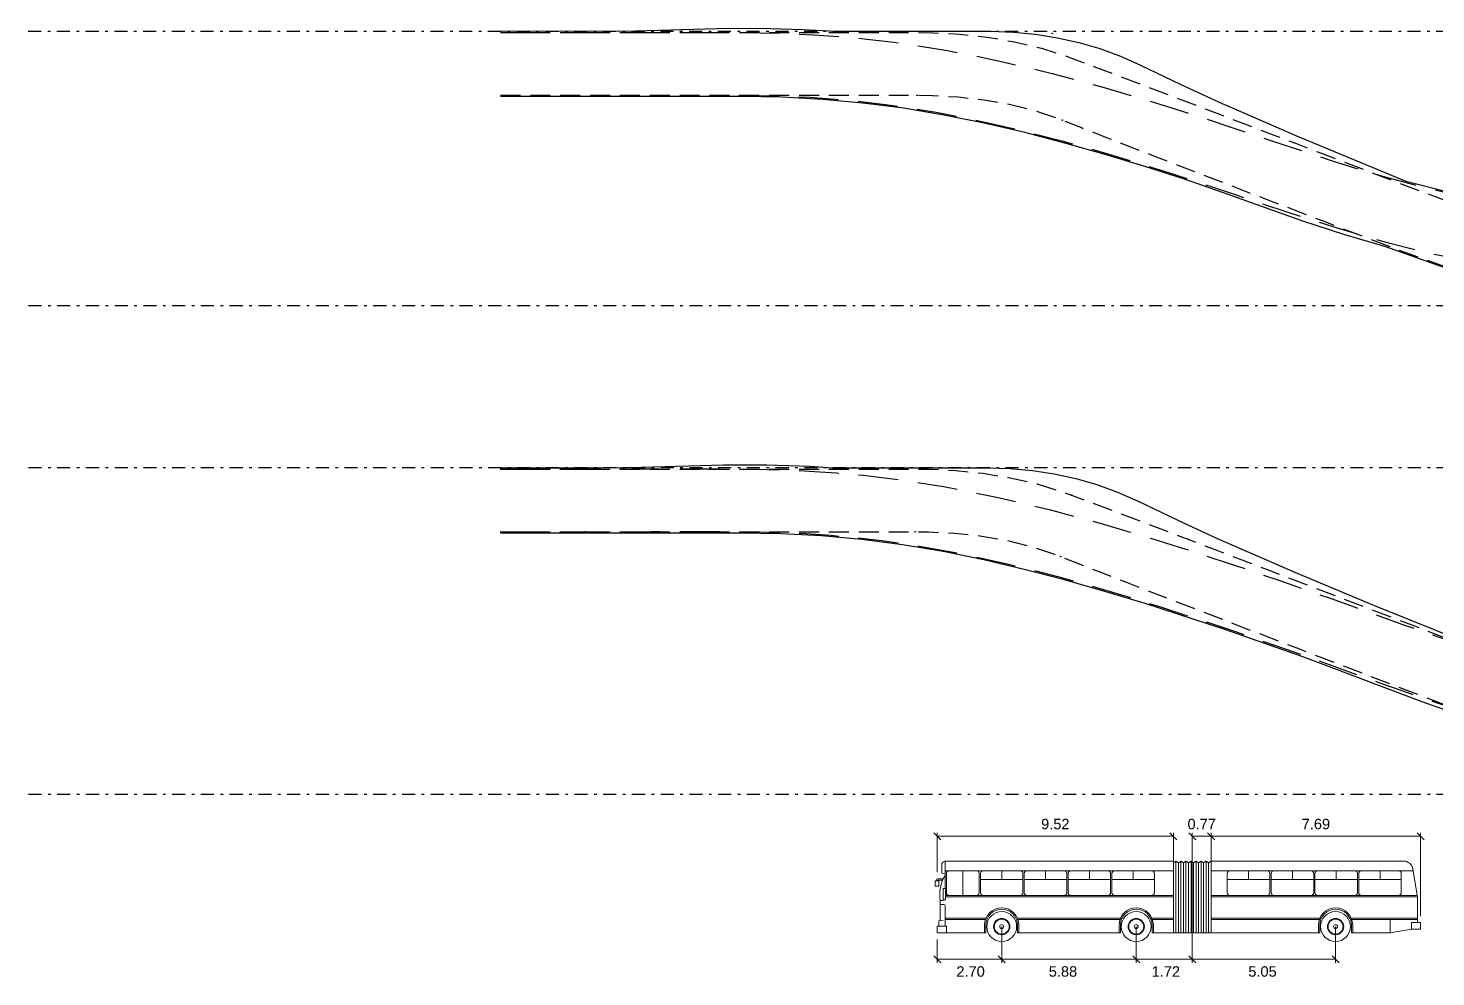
# Model space of a CAD drawing. Header units: metres. Extents: x -109 to 324, y 7 to 108.
# Drawn here: x 5 to 58.9, y 6.6 to 42.9 of the extents above; entities that cross this region are included whole.
import ezdxf
from ezdxf.enums import TextEntityAlignment as Align

# ---------------------------------------------------------------- set-up
doc = ezdxf.new("R2010")
doc.units = ezdxf.units.M
for name, pattern in [('DASHDOT', [1, 0.5, -0.25, 0, -0.25]), ('DASHED', [0.75, 0.5, -0.25]), ('DASHEDX2', [1.5, 1, -0.5])]:
    doc.linetypes.add(name, pattern=pattern)
doc.layers.add('ATVEHICLE', color=7, linetype='Continuous')
doc.layers.add('vej', color=7, linetype='DASHDOT')
doc.layers.add('TV_-_INF_Signaturforklaring', color=7, linetype='Continuous', lineweight=5)
doc.styles.get("Standard").update_dxf_attribs({"font": 'arial.ttf'})

# ---------------------------------------------------------------- blocks, each defined once
blk = doc.blocks.new('*U218')
at = {"color": 3, "linetype": 'Continuous', "ltscale": 1.524}
blk.add_circle((0, 0), 0.0127, dxfattribs=at)
blk = doc.blocks.new('*U219')
at = {"color": 3, "linetype": 'Continuous', "ltscale": 1.524}
blk.add_circle((0, 0), 0.0127, dxfattribs=at)
blk = doc.blocks.new('*U256')
at = {"color": 2, "linetype": 'Continuous', "ltscale": 1.524}
blk.add_circle((0, 0), 0.0127, dxfattribs=at)
blk = doc.blocks.new('*U257')
at = {"color": 2, "linetype": 'Continuous', "ltscale": 1.524}
blk.add_circle((0, 0), 0.0127, dxfattribs=at)
blk = doc.blocks.new('*U258')
at = {"color": 2, "linetype": 'Continuous', "ltscale": 1.524}
blk.add_circle((0, 0), 0.0127, dxfattribs=at)
blk = doc.blocks.new('*U259')
at = {"color": 2, "linetype": 'Continuous', "ltscale": 1.524}
blk.add_circle((0, 0), 0.0127, dxfattribs=at)
blk = doc.blocks.new('*U260')
at = {"color": 2, "linetype": 'Continuous', "ltscale": 1.524}
blk.add_circle((0, 0), 0.0127, dxfattribs=at)
blk = doc.blocks.new('*U261')
at = {"color": 2, "linetype": 'Continuous', "ltscale": 1.524}
blk.add_circle((0, 0), 0.0127, dxfattribs=at)
blk = doc.blocks.new('*U262')
at = {"color": 2, "linetype": 'Continuous', "ltscale": 1.524}
blk.add_circle((0, 0), 0.0127, dxfattribs=at)
blk = doc.blocks.new('*U263')
at = {"color": 2, "linetype": 'Continuous', "ltscale": 1.524}
blk.add_circle((0, 0), 0.0127, dxfattribs=at)
blk = doc.blocks.new('*U264')
at = {"color": 2, "linetype": 'Continuous', "ltscale": 1.524}
blk.add_circle((0, 0), 0.0127, dxfattribs=at)
blk = doc.blocks.new('*U265')
at = {"color": 2, "linetype": 'Continuous', "ltscale": 1.524}
blk.add_circle((0, 0), 0.0127, dxfattribs=at)
blk = doc.blocks.new('*U266')
at = {"color": 2, "linetype": 'Continuous', "ltscale": 1.524}
blk.add_circle((0, 0), 0.0127, dxfattribs=at)
blk = doc.blocks.new('*U267')
at = {"color": 2, "linetype": 'Continuous', "ltscale": 1.524}
blk.add_circle((0, 0), 0.0127, dxfattribs=at)
blk = doc.blocks.new('*U268')
at = {"color": 2, "linetype": 'Continuous', "ltscale": 1.524}
blk.add_circle((0, 0), 0.0127, dxfattribs=at)
blk = doc.blocks.new('*U269')
at = {"color": 2, "linetype": 'Continuous', "ltscale": 1.524}
blk.add_circle((0, 0), 0.0127, dxfattribs=at)
blk = doc.blocks.new('*U270')
at = {"color": 2, "linetype": 'Continuous', "ltscale": 1.524}
blk.add_circle((0, 0), 0.0127, dxfattribs=at)
blk = doc.blocks.new('*U271')
at = {"color": 2, "linetype": 'Continuous', "ltscale": 1.524}
blk.add_circle((0, 0), 0.0127, dxfattribs=at)
blk = doc.blocks.new('new block')
at = {"layer": 'TV_-_INF_Signaturforklaring'}
for p, q in [((189.03, 29.955), (189.3, 29.685)), ((189.165, 28.442), (189.165, 29.955)), ((198.201, 29.82), (189.165, 29.82)), ((198.066, 29.955), (198.336, 29.685)), ((198.201, 28.874), (198.201, 29.955)), ((198.79, 29.955), (199.06, 29.685)), ((198.925, 29.955), (198.925, 24.981)), ((207.665, 29.82), (198.925, 29.82)), ((199.514, 29.955), (199.784, 29.685)), ((199.649, 28.874), (199.649, 29.955)), ((207.53, 29.955), (207.8, 29.685)), ((207.665, 26.767), (207.665, 29.955)), ((189.339, 28.426), (189.339, 28.774)), ((189.465, 27.82), (189.465, 28.874)), ((198.201, 28.874), (189.47, 28.874)), ((198.201, 28.807), (198.298, 28.874)), ((198.201, 26.121), (198.201, 28.874)), ((198.298, 28.874), (198.394, 28.807)), ((198.298, 26.121), (198.298, 28.874)), ((198.394, 28.807), (198.491, 28.874)), ((198.394, 26.121), (198.394, 28.807)), ((198.491, 28.874), (198.587, 28.807)), ((198.491, 26.121), (198.491, 28.874)), ((198.587, 28.807), (198.684, 28.874)), ((198.587, 26.121), (198.587, 28.807)), ((198.684, 28.874), (198.78, 28.807)), ((198.684, 26.121), (198.684, 28.874)), ((198.78, 28.807), (198.877, 28.874)), ((198.78, 26.121), (198.78, 28.807)), ((198.877, 28.874), (198.973, 28.807)), ((198.877, 26.121), (198.877, 28.874)), ((198.973, 28.807), (199.07, 28.874)), ((198.973, 26.121), (198.973, 28.807)), ((199.07, 28.874), (199.166, 28.807)), ((199.07, 26.121), (199.07, 28.874)), ((199.166, 28.807), (199.263, 28.874)), ((199.166, 26.121), (199.166, 28.807)), ((199.263, 28.874), (199.359, 28.807)), ((199.263, 26.121), (199.263, 28.874)), ((199.359, 28.807), (199.456, 28.874)), ((199.359, 26.121), (199.359, 28.807)), ((199.456, 28.874), (199.552, 28.807)), ((199.456, 26.121), (199.456, 28.874)), ((199.552, 28.807), (199.649, 28.874)), ((199.552, 26.121), (199.552, 28.807)), ((207.001, 28.874), (199.649, 28.874)), ((199.649, 26.121), (199.649, 28.874)), ((207.552, 27.508), (207.371, 28.562)), ((189.08, 27.917), (189.08, 28.111)), ((189.08, 28.111), (189.222, 28.111)), ((189.128, 28.111), (189.128, 28.133)), ((189.173, 28.111), (189.173, 28.133)), ((189.392, 28.19), (189.185, 28.19)), ((189.371, 28.145), (189.185, 28.145)), ((189.222, 28.111), (189.222, 27.917)), ((189.465, 28.387), (189.362, 28.401)), ((198.201, 28.499), (189.465, 28.499)), ((189.515, 28.396), (189.515, 27.661)), ((190.141, 28.499), (190.141, 27.559)), ((190.768, 28.396), (190.768, 27.661)), ((190.818, 27.661), (190.818, 28.396)), ((190.818, 28.17), (192.445, 28.17)), ((191.631, 28.17), (191.631, 28.499)), ((192.445, 28.396), (192.445, 27.661)), ((192.495, 27.661), (192.495, 28.396)), ((192.495, 28.17), (194.122, 28.17)), ((193.309, 28.17), (193.309, 28.499)), ((194.122, 28.396), (194.122, 27.661)), ((194.172, 27.661), (194.172, 28.396)), ((194.172, 28.17), (195.799, 28.17)), ((194.986, 28.17), (194.986, 28.499)), ((195.799, 28.396), (195.799, 27.661)), ((195.849, 27.661), (195.849, 28.396)), ((195.849, 28.17), (197.477, 28.17)), ((196.663, 28.17), (196.663, 28.499)), ((197.477, 28.396), (197.477, 27.661)), ((207.382, 28.499), (199.649, 28.499)), ((200.267, 27.661), (200.267, 28.396)), ((200.267, 28.17), (201.894, 28.17)), ((201.081, 28.17), (201.081, 28.499)), ((201.894, 28.396), (201.894, 27.661)), ((201.945, 27.661), (201.945, 28.396)), ((201.945, 28.17), (203.572, 28.17)), ((202.758, 28.17), (202.758, 28.499)), ((203.572, 28.396), (203.572, 27.661)), ((203.622, 27.661), (203.622, 28.396)), ((203.622, 28.17), (205.249, 28.17)), ((204.435, 28.17), (204.435, 28.499)), ((205.249, 28.396), (205.249, 27.661)), ((205.299, 27.661), (205.299, 28.396)), ((205.299, 28.17), (206.926, 28.17)), ((206.113, 28.17), (206.113, 28.499)), ((206.926, 28.396), (206.926, 27.661)), ((189.222, 27.917), (189.08, 27.917)), ((189.475, 27.82), (189.39, 27.82)), ((189.39, 27.82), (189.39, 27.394)), ((189.475, 27.82), (189.475, 27.394)), ((198.201, 27.559), (189.475, 27.559)), ((198.201, 27.509), (189.475, 27.509)), ((207.543, 27.559), (199.649, 27.559)), ((207.543, 27.509), (199.649, 27.509)), ((207.552, 26.517), (207.552, 27.508)), ((189.278, 26.587), (189.278, 27.362)), ((189.278, 27.362), (189.363, 27.362)), ((189.278, 27.213), (189.415, 27.213)), ((189.475, 27.394), (189.39, 27.394)), ((189.465, 26.376), (189.465, 27.163)), ((189.387, 26.599), (189.226, 26.581)), ((189.226, 26.581), (189.226, 26.376)), ((191.032, 26.688), (189.465, 26.688)), ((191.012, 26.638), (189.465, 26.638)), ((190.975, 26.421), (190.975, 26.121)), ((191.025, 26.421), (191.025, 26.121)), ((196.18, 26.688), (192.231, 26.688)), ((192.237, 26.421), (192.237, 26.121)), ((196.16, 26.638), (192.251, 26.638)), ((192.287, 26.421), (192.287, 26.121)), ((196.123, 26.421), (196.123, 26.121)), ((196.173, 26.421), (196.173, 26.121)), ((198.201, 26.688), (197.379, 26.688)), ((197.385, 26.421), (197.385, 26.121)), ((198.201, 26.638), (197.398, 26.638)), ((197.435, 26.421), (197.435, 26.121)), ((203.81, 26.688), (199.649, 26.688)), ((203.79, 26.638), (199.649, 26.638)), ((203.753, 26.421), (203.753, 26.121)), ((203.803, 26.421), (203.803, 26.121)), ((207.552, 26.688), (205.009, 26.688)), ((205.015, 26.421), (205.015, 26.121)), ((207.552, 26.638), (205.029, 26.638)), ((205.065, 26.421), (205.065, 26.121)), ((206.5, 26.121), (206.5, 26.638)), ((207.315, 26.517), (207.315, 26.263)), ((207.315, 26.517), (207.665, 26.517)), ((207.665, 26.263), (207.665, 26.517)), ((189.165, 26.121), (189.165, 26.376)), ((189.515, 26.376), (189.165, 26.376)), ((191.025, 26.121), (189.165, 26.121)), ((189.165, 25.871), (189.165, 24.981)), ((189.515, 26.376), (189.515, 26.121)), ((191.631, 26.365), (191.631, 24.981)), ((196.173, 26.121), (192.237, 26.121)), ((196.779, 26.365), (196.779, 24.981)), ((198.201, 26.121), (197.385, 26.121)), ((203.803, 26.121), (198.201, 26.121)), ((204.409, 26.365), (204.409, 24.981)), ((206.5, 26.121), (205.015, 26.121)), ((206.5, 26.121), (207.315, 26.263)), ((207.315, 26.263), (207.665, 26.263)), ((189.03, 25.251), (189.3, 24.981)), ((189.165, 25.116), (204.409, 25.116)), ((191.496, 25.251), (191.766, 24.981)), ((196.644, 25.251), (196.914, 24.981)), ((198.79, 25.251), (199.06, 24.981)), ((204.274, 25.251), (204.544, 24.981))]:
    blk.add_line(p, q, dxfattribs=at)
for centre, radius in [((191.631, 26.365), 0.572), ((191.631, 26.365), 0.312), ((191.631, 26.365), 0.286), ((191.631, 26.365), 0.0748), ((196.779, 26.365), 0.572), ((196.779, 26.365), 0.312), ((196.779, 26.365), 0.286), ((196.779, 26.365), 0.0748), ((204.409, 26.365), 0.572), ((204.409, 26.365), 0.312), ((204.409, 26.365), 0.286), ((204.409, 26.365), 0.0748)]:
    blk.add_circle(centre, radius, dxfattribs=at)
for centre, radius, start, end in [((189.364, 28.774), 0.025, 129.1008, 180), ((189.507, 28.691), 0.189, 104.5625, 146.8967), ((189.47, 28.799), 0.0751, 90, 98.13), ((207.001, 28.499), 0.375, 9.7277, 90), ((189.185, 28.133), 0.0571, 90, 180), ((189.185, 28.133), 0.012, 90, 180), ((190.635, 27.598), 1.377, 148.1806, 189.8777), ((189.364, 28.426), 0.025, 180, 263.6104), ((189.617, 28.396), 0.102, 90, 180), ((190.666, 28.396), 0.102, 360, 90), ((190.92, 28.396), 0.102, 90, 180), ((192.343, 28.396), 0.102, 360, 90), ((192.597, 28.396), 0.102, 90, 180), ((194.02, 28.396), 0.102, 360, 90), ((194.274, 28.396), 0.102, 90, 180), ((195.697, 28.396), 0.102, 360, 90), ((195.952, 28.396), 0.102, 90, 180), ((197.375, 28.396), 0.102, 360, 90), ((200.369, 28.396), 0.102, 90, 180), ((201.792, 28.396), 0.102, 360, 90), ((202.047, 28.396), 0.102, 90, 180), ((203.47, 28.396), 0.102, 360, 90), ((203.724, 28.396), 0.102, 90, 180), ((205.147, 28.396), 0.102, 360, 90), ((205.401, 28.396), 0.102, 90, 180), ((206.824, 28.396), 0.102, 360, 90), ((189.617, 27.661), 0.102, 180, 270), ((190.666, 27.661), 0.102, 270, 0), ((190.92, 27.661), 0.102, 180, 270), ((192.343, 27.661), 0.102, 270, 0), ((192.597, 27.661), 0.102, 180, 270), ((194.02, 27.661), 0.102, 270, 0), ((194.274, 27.661), 0.102, 180, 270), ((195.697, 27.661), 0.102, 270, 0), ((195.952, 27.661), 0.102, 180, 270), ((197.375, 27.661), 0.102, 270, 0), ((200.369, 27.661), 0.102, 180, 270), ((201.792, 27.661), 0.102, 270, 0), ((202.047, 27.661), 0.102, 180, 270), ((203.47, 27.661), 0.102, 270, 0), ((203.724, 27.661), 0.102, 180, 270), ((205.147, 27.661), 0.102, 270, 0), ((205.401, 27.661), 0.102, 180, 270), ((206.824, 27.661), 0.102, 270, 0), ((189.363, 27.464), 0.102, 270, 316.955), ((189.415, 27.163), 0.0501, 0, 90), ((191.631, 26.421), 0.656, 0, 180), ((191.631, 26.421), 0.606, 0, 180), ((196.779, 26.421), 0.656, 0, 180), ((196.779, 26.421), 0.606, 0, 180), ((204.409, 26.421), 0.656, 0, 180), ((204.409, 26.421), 0.606, 0, 180)]:
    blk.add_arc(centre, radius, start, end, dxfattribs=at)
for s, p in [('9.52', (193.683, 30.09)), ('0.77', (199.287, 30.09)), ('7.69', (203.657, 30.09))]:
    blk.add_text(s, height=0.4, dxfattribs=at).set_placement(p, align=Align.CENTER)
for s, p in [('2.70', (190.44, 24.846)), ('5.88', (193.976, 24.846)), ('1.72', (197.914, 24.846)), ('5.05', (201.613, 24.846))]:
    blk.add_text(s, height=0.4, dxfattribs=at).set_placement(p, align=Align.TOP_CENTER)
blk = doc.blocks.new('S-kurve')
at = {"linetype": 'DASHEDX2', "ltscale": 1.524, "flags": 128}
for points in [[(23.095, 26.038), (23.796, 26.038), (24.813, 26.038), (25.829, 26.038), (26.337, 26.038)], [(23.095, 23.638), (23.796, 23.638), (24.813, 23.638), (25.829, 23.638), (26.337, 23.638)]]:
    blk.add_lwpolyline(points, dxfattribs=at)
at = {"layer": 'ATVEHICLE', "color": 1, "linetype": 'Continuous', "ltscale": 1.524, "flags": 128}
for points in [[(23.106, 42.798), (28.27, 42.814), (31.394, 42.901), (33.032, 42.914), (34.687, 42.867), (35.934, 42.795), (41.879, 42.794), (42.736, 42.761), (43.584, 42.68), (44.42, 42.549), (45.243, 42.366), (46.051, 42.131), (46.84, 41.841), (47.608, 41.496), (49.118, 40.773), (50.616, 40.083), (53.573, 38.787), (57.755, 37.056), (59.279, 36.678)], [(61.771, 32.841), (56.987, 34.544), (55.39, 35.011), (53.819, 35.522), (50.78, 36.615), (49.281, 37.135), (47.769, 37.617), (46.244, 38.079), (44.711, 38.513), (43.17, 38.914), (41.624, 39.275), (40.076, 39.588), (38.527, 39.847), (36.977, 40.047), (35.428, 40.186), (33.877, 40.266), (32.321, 40.295), (23.106, 40.295)], [(23.106, 26.089), (26.955, 26.089), (28.497, 26.113), (31.646, 26.2), (33.294, 26.203), (34.958, 26.142), (35.791, 26.088), (41.754, 26.087), (42.615, 26.058), (43.465, 25.979), (44.304, 25.852), (45.128, 25.672), (45.935, 25.441), (46.724, 25.155), (47.493, 24.814), (49.005, 24.089), (50.515, 23.393), (53.533, 22.071), (56.523, 20.824), (61.282, 18.916)], [(59.908, 16.594), (58.352, 17.135), (53.856, 18.838), (50.834, 19.895), (47.778, 20.889), (46.241, 21.355), (44.699, 21.793), (43.152, 22.196), (41.603, 22.559), (40.05, 22.874), (38.497, 23.135), (36.942, 23.337), (35.387, 23.477), (33.831, 23.559), (32.269, 23.588), (23.106, 23.588)]]:
    blk.add_lwpolyline(points, dxfattribs=at)
at = {"layer": 'ATVEHICLE', "color": 2, "linetype": 'DASHEDX2', "ltscale": 1.524, "flags": 128}
for points in [[(23.106, 42.744), (27.009, 42.745), (28.022, 42.746), (29.032, 42.749), (30.04, 42.752), (31.045, 42.754), (32.045, 42.75), (32.244, 42.749), (33.047, 42.739), (34.061, 42.711), (35.082, 42.663), (36.106, 42.592), (37.131, 42.495), (38.155, 42.373), (39.177, 42.226), (40.196, 42.056), (41.21, 41.864), (42.22, 41.652), (43.225, 41.422), (44.225, 41.175), (45.22, 40.914), (46.212, 40.639), (47.199, 40.352), (48.182, 40.054), (49.161, 39.747), (50.134, 39.434), (51.101, 39.115), (52.063, 38.794), (53.017, 38.475), (53.963, 38.16), (54.901, 37.853), (55.838, 37.557), (56.778, 37.276), (57.722, 37.013), (58.672, 36.771), (59.628, 36.548), (60.59, 36.346), (61.559, 36.163), (62.533, 35.999), (63.514, 35.852), (64.499, 35.721), (65.489, 35.605), (66.482, 35.503), (67.48, 35.413), (68.48, 35.334), (69.482, 35.265), (70.487, 35.205), (71.493, 35.153), (72.501, 35.107), (73.511, 35.067), (74.522, 35.033), (75.533, 35.004), (76.546, 34.978), (77.559, 34.956), (78.573, 34.937), (79.587, 34.921), (80.602, 34.907), (81.617, 34.895), (82.633, 34.884), (89.064, 34.828)], [(32.226, 40.349), (33.005, 40.339), (33.976, 40.313), (34.945, 40.267), (35.912, 40.199), (36.879, 40.108), (37.846, 39.993), (38.812, 39.854), (39.777, 39.693), (40.742, 39.51), (41.707, 39.308), (42.671, 39.087), (43.633, 38.849), (44.595, 38.597), (45.557, 38.33), (46.517, 38.051), (47.476, 37.76), (48.434, 37.46), (49.39, 37.152), (50.346, 36.837), (51.301, 36.519), (52.255, 36.199), (53.208, 35.881), (54.162, 35.569), (55.13, 35.264), (56.11, 34.971), (57.101, 34.695), (58.1, 34.44), (59.106, 34.205), (60.118, 33.993), (61.135, 33.801), (62.154, 33.629), (63.177, 33.475), (64.201, 33.34), (65.226, 33.22), (66.251, 33.114), (67.277, 33.022), (68.302, 32.941), (69.327, 32.87), (70.352, 32.809), (71.376, 32.755), (72.4, 32.709), (73.423, 32.669), (74.446, 32.634), (75.468, 32.605), (76.489, 32.579), (77.51, 32.557), (78.531, 32.537), (79.551, 32.521), (80.571, 32.507), (81.591, 32.495), (82.61, 32.484), (89.064, 32.428)], [(23.106, 26.037), (26.844, 26.038), (27.858, 26.039), (28.868, 26.042), (29.877, 26.045), (30.882, 26.047), (31.882, 26.044), (32.182, 26.042), (32.886, 26.033), (33.902, 26.008), (34.926, 25.961), (35.953, 25.892), (36.982, 25.797), (38.01, 25.677), (39.036, 25.531), (40.058, 25.362), (41.076, 25.171), (42.09, 24.96), (43.098, 24.73), (44.102, 24.484), (45.101, 24.222), (46.094, 23.947), (47.084, 23.661), (48.069, 23.364), (49.05, 23.058), (50.028, 22.744), (51, 22.423), (51.97, 22.097), (52.937, 21.765), (53.9, 21.428), (54.861, 21.088), (55.817, 20.746), (56.768, 20.404), (57.714, 20.066), (58.653, 19.734), (59.584, 19.411), (60.512, 19.1), (61.443, 18.805), (62.378, 18.529), (63.319, 18.273), (64.267, 18.038), (65.222, 17.824), (66.184, 17.63), (67.153, 17.456), (68.128, 17.3), (69.108, 17.162), (70.093, 17.039), (71.082, 16.93), (72.075, 16.834), (73.072, 16.75), (74.071, 16.677), (75.072, 16.612), (76.076, 16.556), (77.081, 16.508), (78.087, 16.465), (79.095, 16.429), (80.104, 16.397), (81.114, 16.37), (82.125, 16.346), (83.136, 16.326), (84.148, 16.308), (85.16, 16.293), (86.173, 16.28), (89.064, 16.247)], [(23.106, 23.637), (26.845, 23.638), (27.862, 23.639), (28.876, 23.642), (29.884, 23.645), (30.882, 23.647), (31.869, 23.644), (32.163, 23.642), (32.847, 23.634), (33.822, 23.609), (34.794, 23.565), (35.765, 23.499), (36.735, 23.41), (37.705, 23.296), (38.674, 23.159), (39.643, 22.999), (40.612, 22.817), (41.58, 22.615), (42.547, 22.394), (43.513, 22.157), (44.478, 21.904), (45.442, 21.638), (46.404, 21.359), (47.366, 21.069), (48.326, 20.769), (49.286, 20.461), (50.242, 20.146), (51.197, 19.824), (52.151, 19.497), (53.104, 19.164), (54.056, 18.827), (55.007, 18.487), (55.958, 18.145), (56.908, 17.805), (57.858, 17.469), (58.807, 17.14), (59.765, 16.819), (60.737, 16.511), (61.72, 16.221), (62.713, 15.951), (63.714, 15.703), (64.721, 15.477), (65.733, 15.273), (66.749, 15.09), (67.769, 14.927), (68.79, 14.783), (69.812, 14.655), (70.835, 14.543), (71.859, 14.444), (72.882, 14.358), (73.905, 14.282), (74.928, 14.217), (75.95, 14.16), (76.972, 14.11), (77.993, 14.067), (79.014, 14.03), (80.034, 13.998), (81.053, 13.97), (82.072, 13.947), (83.091, 13.926), (84.109, 13.909), (85.127, 13.893), (86.145, 13.88), (89.064, 13.847)]]:
    blk.add_lwpolyline(points, dxfattribs=at)
at = {"layer": 'ATVEHICLE', "color": 2, "linetype": 'DASHED', "ltscale": 1.524, "flags": 128}
for points in [[(23.106, 42.745), (23.414, 42.745), (24.429, 42.745), (25.444, 42.745), (26.459, 42.745), (27.474, 42.745), (28.489, 42.745), (29.504, 42.745), (30.519, 42.745), (31.534, 42.745), (32.549, 42.745), (33.564, 42.745), (34.579, 42.745), (35.594, 42.745), (36.609, 42.745), (37.624, 42.745), (38.639, 42.745), (39.045, 42.745), (39.663, 42.735), (40.698, 42.68), (41.737, 42.568), (42.776, 42.391), (43.809, 42.144), (44.828, 41.818), (45.028, 41.744), (45.815, 41.449), (46.793, 41.079), (47.766, 40.71), (48.736, 40.342), (49.701, 39.973), (50.664, 39.605), (51.624, 39.238), (52.582, 38.871), (53.538, 38.505), (54.493, 38.139), (55.447, 37.773), (56.399, 37.407), (57.351, 37.043), (58.303, 36.683), (59.255, 36.334), (60.208, 36.004), (61.164, 35.698), (62.124, 35.426), (63.088, 35.193), (64.055, 35.008), (65.024, 34.878), (65.992, 34.81), (66.964, 34.804), (67.953, 34.81), (68.945, 34.814), (69.942, 34.817), (70.942, 34.819), (71.944, 34.82), (72.949, 34.821), (73.956, 34.822), (74.964, 34.823), (75.974, 34.823), (76.985, 34.823), (77.997, 34.823), (79.01, 34.823), (80.024, 34.824), (81.038, 34.824), (82.053, 34.824), (89.064, 34.824)], [(23.106, 40.345), (23.414, 40.345), (24.429, 40.345), (25.444, 40.345), (26.459, 40.345), (27.474, 40.345), (28.489, 40.345), (29.504, 40.345), (30.519, 40.345), (31.534, 40.345), (32.549, 40.345), (33.564, 40.345), (34.579, 40.345), (35.594, 40.345), (36.609, 40.345), (37.624, 40.345), (38.639, 40.345), (39.045, 40.345), (39.645, 40.336), (40.639, 40.281), (41.619, 40.173), (42.581, 40.004), (43.521, 39.769), (44.431, 39.463), (44.61, 39.392), (45.34, 39.105), (46.257, 38.747), (47.178, 38.388), (48.104, 38.03), (49.033, 37.671), (49.965, 37.311), (50.9, 36.951), (51.836, 36.591), (52.774, 36.23), (53.714, 35.869), (54.655, 35.508), (55.597, 35.146), (56.54, 34.784), (57.489, 34.425), (58.445, 34.075), (59.412, 33.74), (60.391, 33.427), (61.385, 33.143), (62.396, 32.897), (63.423, 32.696), (64.466, 32.549), (65.523, 32.464), (66.583, 32.443), (67.63, 32.438), (68.673, 32.434), (69.712, 32.431), (70.748, 32.429), (71.781, 32.427), (72.811, 32.426), (73.84, 32.426), (74.867, 32.425), (75.892, 32.425), (76.916, 32.424), (77.939, 32.424), (78.961, 32.424), (79.982, 32.424), (81.003, 32.424), (82.024, 32.424), (89.064, 32.424)], [(23.106, 26.038), (23.231, 26.038), (24.248, 26.038), (25.264, 26.038), (26.28, 26.038), (27.296, 26.038), (28.312, 26.038), (29.328, 26.038), (30.345, 26.038), (31.361, 26.038), (32.377, 26.038), (33.393, 26.038), (34.409, 26.038), (35.425, 26.038), (36.441, 26.038), (37.458, 26.038), (38.474, 26.038), (38.982, 26.038), (39.497, 26.031), (40.532, 25.981), (41.57, 25.875), (42.609, 25.705), (43.643, 25.465), (44.664, 25.147), (44.965, 25.037), (45.656, 24.777), (46.638, 24.407), (47.615, 24.037), (48.588, 23.667), (49.557, 23.297), (50.524, 22.928), (51.487, 22.559), (52.449, 22.191), (53.408, 21.823), (54.367, 21.456), (55.323, 21.089), (56.279, 20.722), (57.234, 20.356), (58.189, 19.99), (59.142, 19.624), (60.096, 19.258), (61.048, 18.892), (62.001, 18.527), (62.95, 18.166), (63.9, 17.814), (64.851, 17.477), (65.805, 17.164), (66.762, 16.882), (67.724, 16.637), (68.689, 16.437), (69.657, 16.29), (70.625, 16.202), (71.592, 16.182), (72.576, 16.188), (73.565, 16.193), (74.558, 16.196), (75.554, 16.198), (76.554, 16.2), (77.555, 16.201), (78.559, 16.202), (79.565, 16.202), (80.572, 16.203), (81.58, 16.203), (82.59, 16.203), (83.6, 16.204), (84.611, 16.204), (85.623, 16.204), (86.636, 16.204), (87.648, 16.204), (88.662, 16.204), (89.064, 16.204)], [(23.106, 23.638), (23.231, 23.638), (24.248, 23.638), (25.264, 23.638), (26.28, 23.638), (27.296, 23.638), (28.312, 23.638), (29.328, 23.638), (30.345, 23.638), (31.361, 23.638), (32.377, 23.638), (33.393, 23.638), (34.409, 23.638), (35.425, 23.638), (36.441, 23.638), (37.458, 23.638), (38.474, 23.638), (38.982, 23.638), (39.483, 23.631), (40.477, 23.582), (41.458, 23.48), (42.423, 23.317), (43.365, 23.089), (44.278, 22.79), (44.547, 22.685), (45.188, 22.433), (46.107, 22.073), (47.032, 21.714), (47.96, 21.354), (48.892, 20.994), (49.827, 20.633), (50.765, 20.272), (51.704, 19.91), (52.646, 19.548), (53.588, 19.186), (54.532, 18.823), (55.477, 18.461), (56.423, 18.097), (57.37, 17.734), (58.317, 17.37), (59.265, 17.006), (60.213, 16.642), (61.161, 16.278), (62.112, 15.917), (63.067, 15.563), (64.032, 15.222), (65.008, 14.901), (65.999, 14.607), (67.006, 14.349), (68.029, 14.133), (69.068, 13.968), (70.121, 13.863), (71.185, 13.826), (72.232, 13.82), (73.274, 13.815), (74.313, 13.812), (75.347, 13.81), (76.379, 13.808), (77.408, 13.807), (78.435, 13.806), (79.46, 13.805), (80.484, 13.805), (81.506, 13.805), (82.527, 13.804), (83.547, 13.804), (84.567, 13.804), (85.586, 13.804), (86.604, 13.804), (87.622, 13.804), (88.639, 13.804), (89.064, 13.804)]]:
    blk.add_lwpolyline(points, dxfattribs=at)
at = {"layer": 'vej'}
for p, q in [((5.025, 42.796), (105.037, 42.796)), ((5.037, 32.296), (105.037, 32.296)), ((5.037, 26.09), (105.037, 26.09)), ((5.037, 13.59), (105.037, 13.59))]:
    blk.add_line(p, q, dxfattribs=at)
for name, p in [('*U218', (44.227, 42.713)), ('*U219', (44.227, 42.713)), ('*U257', (45.028, 41.744)), ('*U260', (45.028, 41.744)), ('*U256', (39.045, 40.345)), ('*U258', (39.045, 40.345)), ('*U259', (44.61, 39.392)), ('*U261', (44.61, 39.392)), ('*U263', (26.337, 26.038)), ('*U268', (26.337, 26.038)), ('*U265', (44.965, 25.037)), ('*U270', (44.965, 25.037)), ('*U264', (26.337, 23.638)), ('*U269', (26.337, 23.638)), ('*U262', (38.982, 23.638)), ('*U266', (38.982, 23.638)), ('*U267', (44.547, 22.685)), ('*U271', (44.547, 22.685))]:
    blk.add_blockref(name, p)
at = {"color": 5}
blk.add_blockref('new block', (-149.341, -17.843), dxfattribs=at)

msp = doc.modelspace()

# ---------------------------------------------------------------- block references
at = {"color": 5}
msp.add_blockref('S-kurve', (0, 0), dxfattribs=at)

doc.saveas('drawing.dxf')
